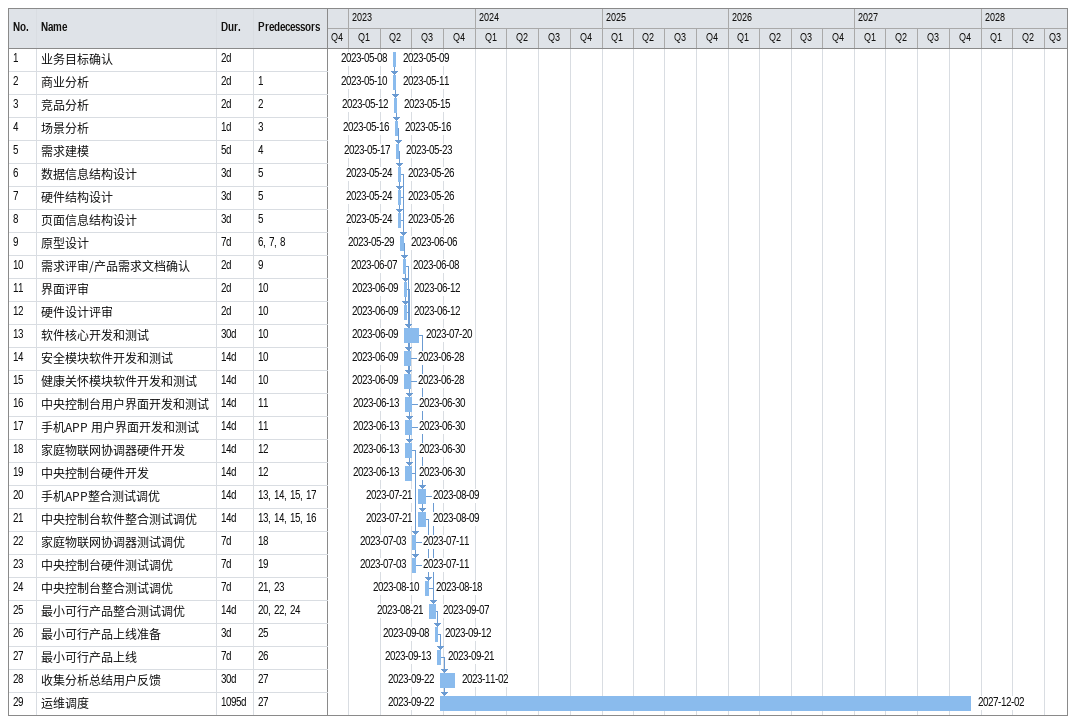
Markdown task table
| ID | Task | Duration | Start | Finish | Predecessors |
|---|---|---|---|---|---|
| 1 | 业务目标确认 | 2d | 2023-05-08 | 2023-05-09 |  |
| 2 | 商业分析 | 2d | 2023-05-10 | 2023-05-11 | 1 |
| 3 | 竞品分析 | 2d | 2023-05-12 | 2023-05-15 | 2 |
| 4 | 场景分析 | 1d | 2023-05-16 | 2023-05-16 | 3 |
| 5 | 需求建模 | 5d | 2023-05-17 | 2023-05-23 | 4 |
| 6 | 数据信息结构设计 | 3d | 2023-05-24 | 2023-05-26 | 5 |
| 7 | 硬件结构设计 | 3d | 2023-05-24 | 2023-05-26 | 5 |
| 8 | 页面信息结构设计 | 3d | 2023-05-24 | 2023-05-26 | 5 |
| 9 | 原型设计 | 7d | 2023-05-29 | 2023-06-06 | 6, 7, 8 |
| 10 | 需求评审/产品需求文档确认 | 2d | 2023-06-07 | 2023-06-08 | 9 |
| 11 | 界面评审 | 2d | 2023-06-09 | 2023-06-12 | 10 |
| 12 | 硬件设计评审 | 2d | 2023-06-09 | 2023-06-12 | 10 |
| 13 | 软件核心开发和测试 | 30d | 2023-06-09 | 2023-07-20 | 10 |
| 14 | 安全模块软件开发和测试 | 14d | 2023-06-09 | 2023-06-28 | 10 |
| 15 | 健康关怀模块软件开发和测试 | 14d | 2023-06-09 | 2023-06-28 | 10 |
| 16 | 中央控制台用户界面开发和测试 | 14d | 2023-06-13 | 2023-06-30 | 11 |
| 17 | 手机APP 用户界面开发和测试 | 14d | 2023-06-13 | 2023-06-30 | 11 |
| 18 | 家庭物联网协调器硬件开发 | 14d | 2023-06-13 | 2023-06-30 | 12 |
| 19 | 中央控制台硬件开发 | 14d | 2023-06-13 | 2023-06-30 | 12 |
| 20 | 手机APP整合测试调优 | 14d | 2023-07-21 | 2023-08-09 | 13, 14, 15, 17 |
| 21 | 中央控制台软件整合测试调优 | 14d | 2023-07-21 | 2023-08-09 | 13, 14, 15, 16 |
| 22 | 家庭物联网协调器测试调优 | 7d | 2023-07-03 | 2023-07-11 | 18 |
| 23 | 中央控制台硬件测试调优 | 7d | 2023-07-03 | 2023-07-11 | 19 |
| 24 | 中央控制台整合测试调优 | 7d | 2023-08-10 | 2023-08-18 | 21, 23 |
| 25 | 最小可行产品整合测试调优 | 14d | 2023-08-21 | 2023-09-07 | 20, 22, 24 |
| 26 | 最小可行产品上线准备 | 3d | 2023-09-08 | 2023-09-12 | 25 |
| 27 | 最小可行产品上线 | 7d | 2023-09-13 | 2023-09-21 | 26 |
| 28 | 收集分析总结用户反馈 | 30d | 2023-09-22 | 2023-11-02 | 27 |
| 29 | 运维调度 | 1095d | 2023-09-22 | 2027-12-02 | 27 |
